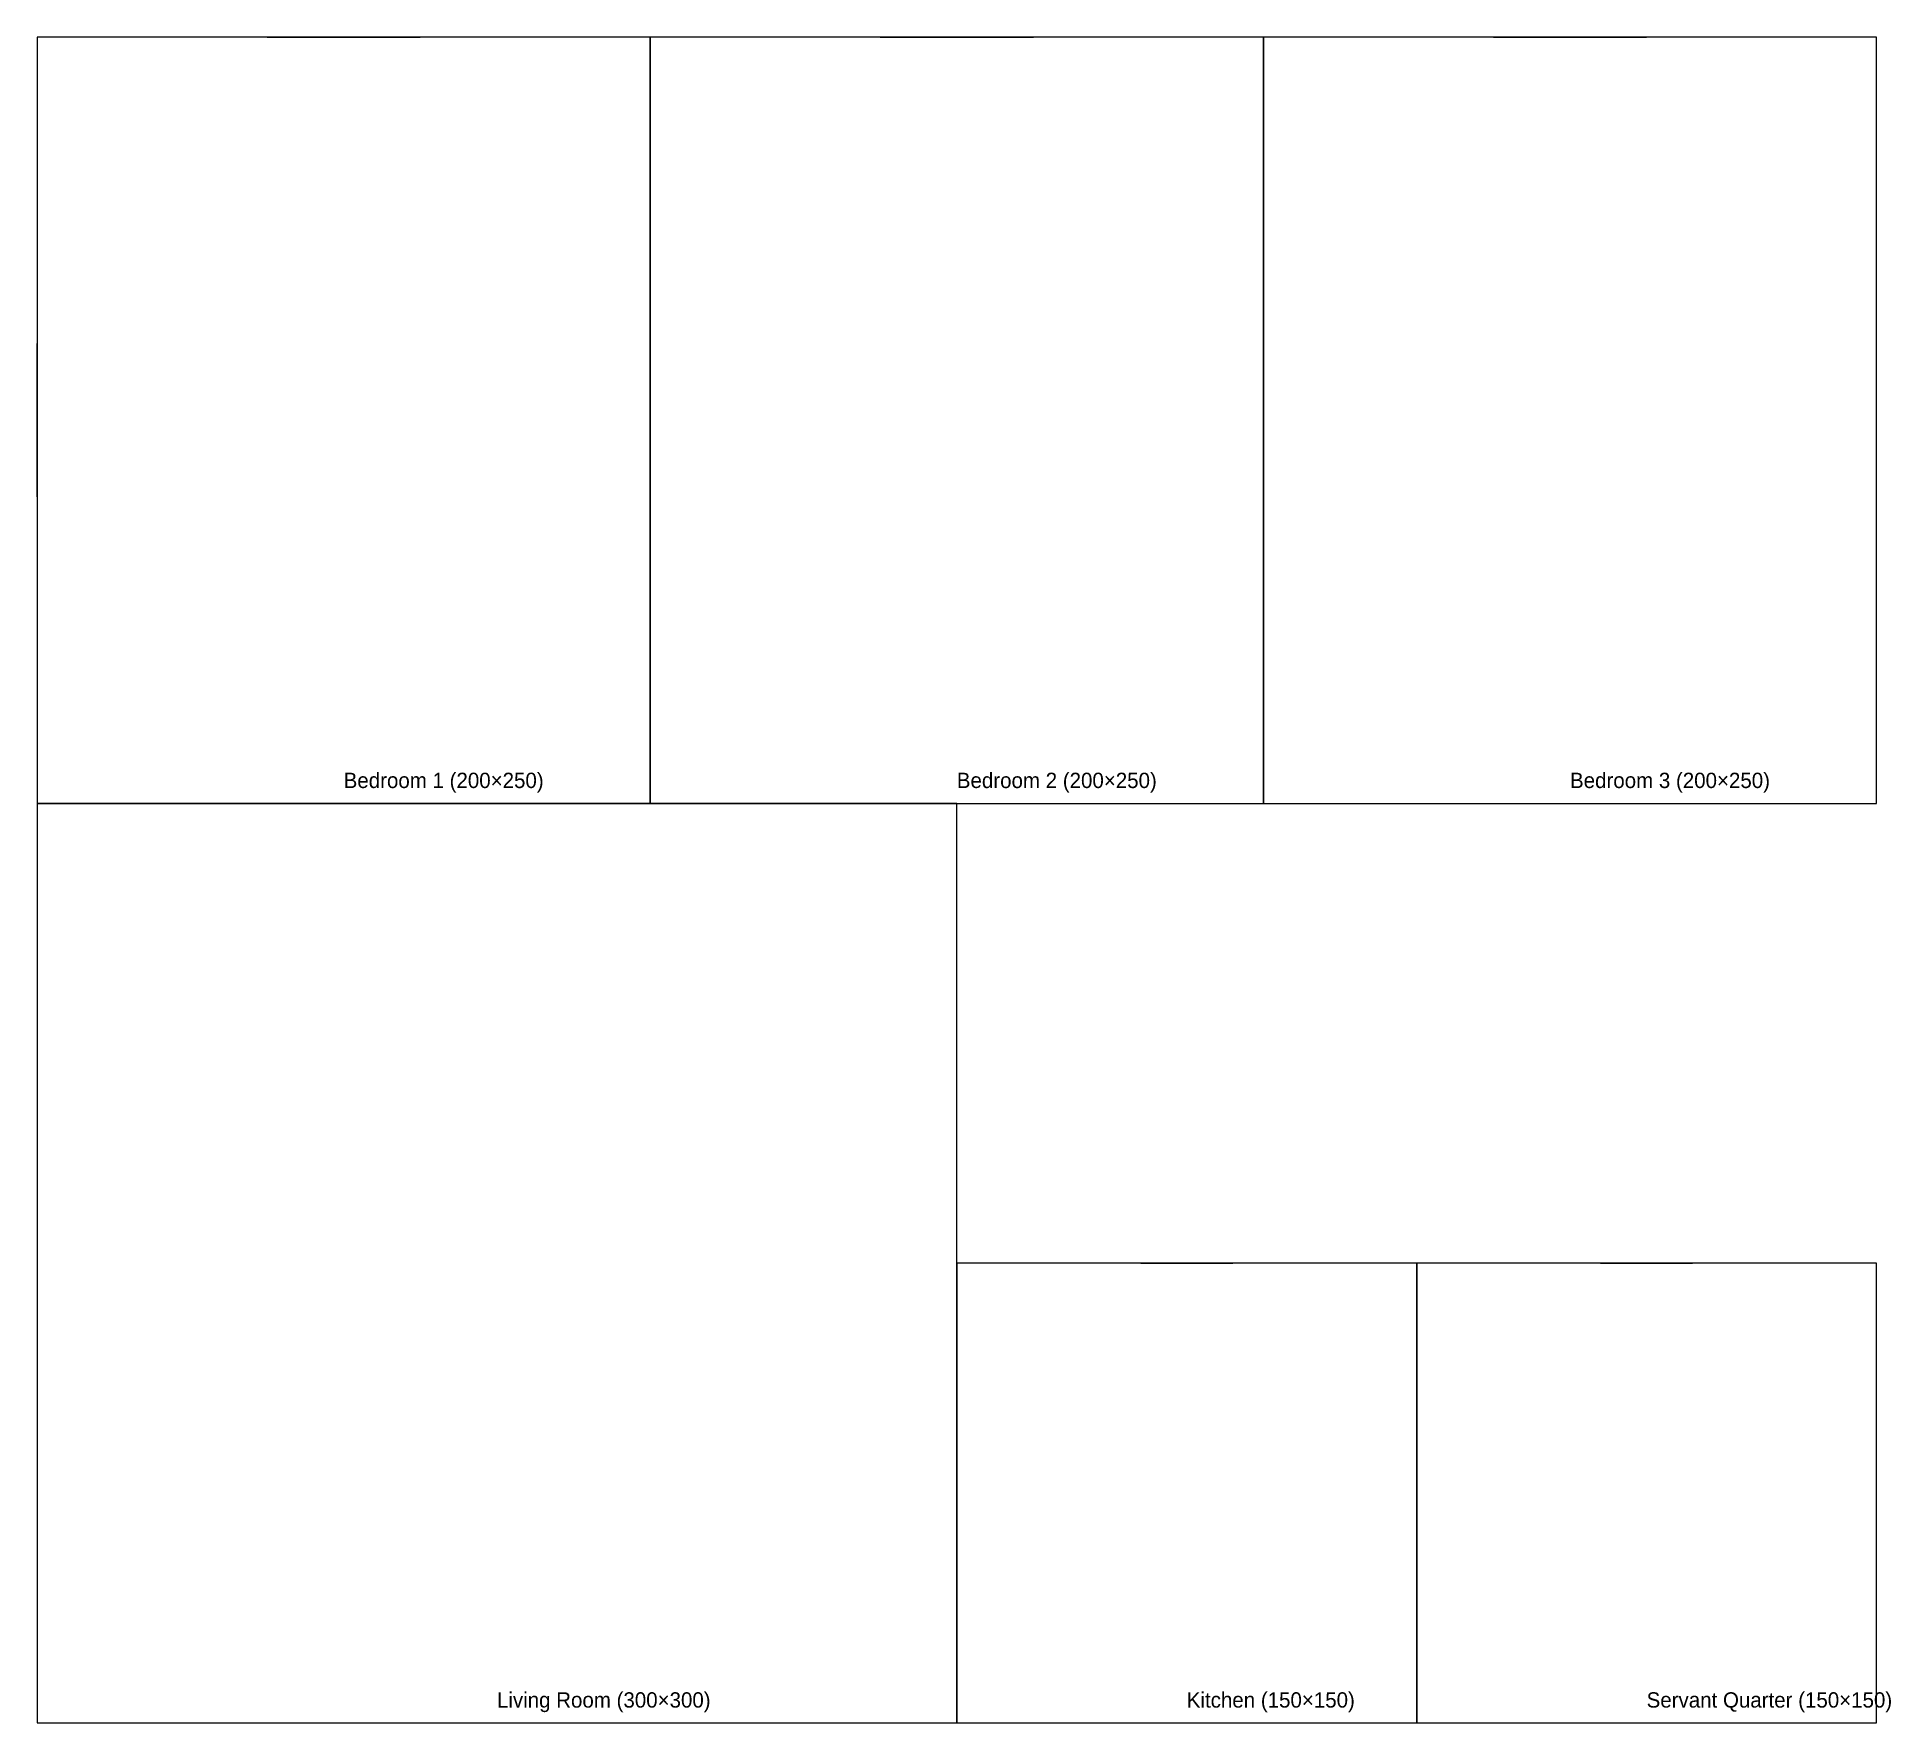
# Model space of a CAD drawing. Header units: metres. Extents: x 0 to 605, y 0 to 550.
import ezdxf

# ---------------------------------------------------------------- set-up
doc = ezdxf.new("R2010")
doc.units = ezdxf.units.M
for name, color, linetype in [('DOORS', 5, 'Continuous'), ('ROOMS', 1, 'Continuous'), ('TEXT', 2, 'Continuous'), ('WINDOWS', 6, 'Continuous')]:
    doc.layers.add(name, color=color, linetype=linetype)

msp = doc.modelspace()

# ---------------------------------------------------------------- linework, layer by layer
at = {"layer": 'DOORS', "lineweight": 5}
for p, q in [((200, 410), (200, 440)), ((200, 410), (200, 440)), ((400, 410), (400, 440)), ((300, 125), (300, 175)), ((300, 50), (300, 100)), ((450, 60), (450, 90)), ((135, 0), (165, 0))]:
    msp.add_line(p, q, dxfattribs=at)
at = {"layer": 'ROOMS', "lineweight": 5}
for points in [[(0, 300), (200, 300), (200, 550), (0, 550)], [(200, 300), (400, 300), (400, 550), (200, 550)], [(400, 300), (600, 300), (600, 550), (400, 550)], [(0, 0), (300, 0), (300, 300), (0, 300)], [(300, 0), (450, 0), (450, 150), (300, 150)], [(450, 0), (600, 0), (600, 150), (450, 150)]]:
    msp.add_lwpolyline(points, close=True, dxfattribs=at)
at = {"layer": 'WINDOWS', "lineweight": 5}
for p, q in [((75, 550), (125, 550)), ((275, 550), (325, 550)), ((475, 550), (525, 550)), ((0, 400), (0, 450)), ((400, 400), (400, 450)), ((600, 400), (600, 450)), ((125, 300), (175, 300)), ((360, 150), (390, 150)), ((510, 150), (540, 150))]:
    msp.add_line(p, q, dxfattribs=at)

# ---------------------------------------------------------------- texts
at = {"layer": 'TEXT'}
for s, p in [('Bedroom 1 (200×250)', (100, 305)), ('Bedroom 2 (200×250)', (300, 305)), ('Bedroom 3 (200×250)', (500, 305)), ('Living Room (300×300)', (150, 5)), ('Kitchen (150×150)', (375, 5)), ('Servant Quarter (150×150)', (525, 5))]:
    msp.add_text(s, height=5, dxfattribs=at).set_placement(p)

doc.saveas('drawing.dxf')
